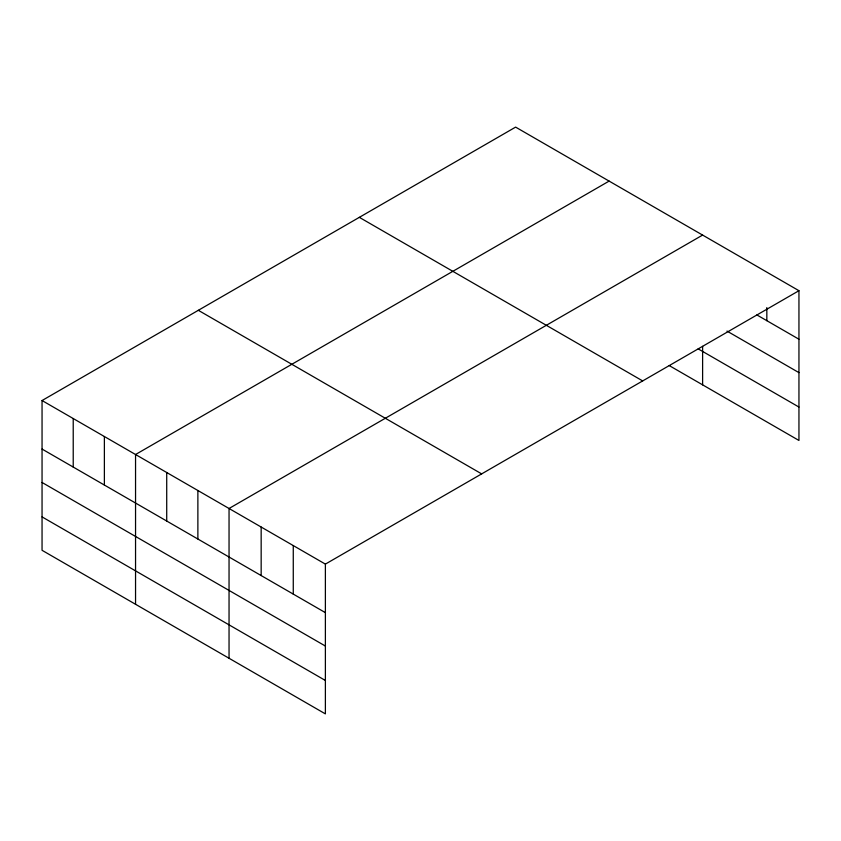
<?xml version="1.0" encoding="UTF-8"?>
<svg xmlns="http://www.w3.org/2000/svg" width="841" height="841" viewBox="0 0 841 841"><rect width="100%" height="100%" fill="white"/><g stroke="black" fill="none" stroke-linecap="round" stroke-linejoin="round"><path stroke-width="1.26" d="M42.05 400.537L325.383 564.111L325.383 713.883L42.05 550.298L42.05 400.537L515.617 127.117L798.95 290.702L798.95 440.463L669.226 365.572M609.115 181.099L135.548 454.518L135.548 604.28M702.613 235.081L229.046 508.49L229.046 658.261M325.383 564.111L798.95 290.702M756.879 314.933L798.95 339.228M726.981 331.081L798.95 372.637M698.167 348.868L798.95 407.055M359.338 217.346L642.671 380.92M198.329 310.308L481.662 473.882M42.05 449.062L325.383 612.637M42.05 482.471L325.383 646.046M42.05 516.889L325.383 680.474M766.834 307.575L766.834 320.684M702.613 346.345L702.613 384.852M293.267 545.567L293.267 594.103M261.162 527.034L261.162 575.559M197.877 490.503L197.877 539.028M166.718 472.505L166.718 521.031M104.379 436.521L104.379 485.047M73.22 418.524L73.22 467.06"/></g></svg>
